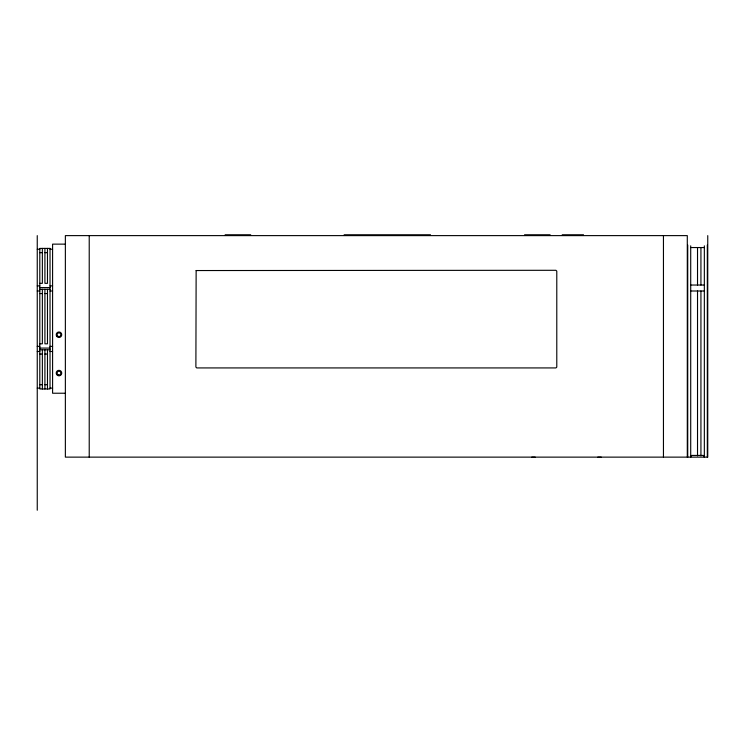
<?xml version="1.0" encoding="UTF-8"?>
<svg xmlns="http://www.w3.org/2000/svg" width="745" height="745" viewBox="0 0 745 745"><rect width="100%" height="100%" fill="white"/><g stroke="black" fill="none" stroke-linecap="round" stroke-linejoin="round"><path stroke-width="1.12" d="M225.148 234.768L250.702 234.768M344.125 234.768L430.489 234.768M524.545 234.768L550.099 234.768M562.214 234.768L583.512 234.768M65.364 244.137L52.588 244.137L52.588 393.23L65.364 393.23M690.708 247.545L704.342 247.545M37.25 249.249L39.802 249.249M50.027 249.249L52.588 249.249M39.802 252.657L42.363 252.657M44.914 252.657L47.475 252.657M39.802 283.333L42.363 283.333L42.363 248.402M690.708 285.037L704.342 285.037M37.25 285.884L39.802 285.884M50.027 285.884L52.588 285.884M39.802 287.589L50.027 287.589M39.802 289.293L50.027 289.293M37.25 290.997L39.802 290.997M50.027 290.997L52.588 290.997M690.708 290.997L704.342 290.997M39.802 293.558L42.363 293.558M44.914 293.558L47.475 293.558M39.802 343.817L42.363 343.817L42.363 289.293M37.25 346.378L39.802 346.378M50.027 346.378L52.588 346.378M39.802 348.083L50.027 348.083M39.802 349.787L50.027 349.787M37.25 351.491L39.802 351.491M50.027 351.491L52.588 351.491M39.802 354.043L42.363 354.043M44.914 354.043L47.475 354.043M39.802 384.718L42.363 384.718M44.914 384.718L47.475 384.718M37.25 388.126L39.802 388.126M50.027 388.126L52.588 388.126M531.744 457.179L535.217 457.179M597.779 457.179L601.252 457.179M707.75 235.616L707.75 457.132L65.364 457.132L65.364 235.616L687.3 235.616L687.3 457.132M707.322 244.993L707.322 457.132M704.342 245.841L704.342 457.132L703.494 455.428L691.565 455.428L690.708 457.132L690.708 245.841M700.933 247.545L700.933 285.037M700.933 290.997L700.933 455.856M697.525 247.545L697.525 285.037M697.525 290.997L697.525 455.856M687.728 244.993L687.728 457.132M663.45 235.616L663.45 457.132M89.223 235.616L89.223 457.132M47.475 248.402L47.475 283.333L44.914 283.333L44.914 248.402M47.475 289.293L47.475 343.817L44.914 343.817L44.914 289.293M47.475 349.787L47.475 388.974M44.914 349.787L44.914 388.974M42.363 349.787L42.363 388.974M37.25 235.616L37.25 510.232M196.14 270.547L195.888 367.08L196.736 367.928L555.928 367.928L556.785 367.08L556.785 271.143L555.928 270.295L196.14 270.547M50.027 248.402L39.802 248.402L39.802 388.974L50.027 388.974L50.027 248.402M58.035 336.358A1.872 1.872 0 0 0 60.848 334.738A1.872 1.872 0 0 0 58.035 333.117A1.872 1.872 0 0 0 58.035 336.358M56.592 336.116A2.756 2.756 0 0 0 61.36 336.116A2.756 2.756 0 0 0 58.976 331.981A2.756 2.756 0 0 0 56.592 336.116M58.035 374.698A1.872 1.872 0 0 0 60.848 373.077A1.872 1.872 0 0 0 58.035 371.457A1.872 1.872 0 0 0 58.035 374.698M56.592 374.456A2.756 2.756 0 0 0 61.36 374.456A2.756 2.756 0 0 0 58.976 370.321A2.756 2.756 0 0 0 56.592 374.456"/></g></svg>
